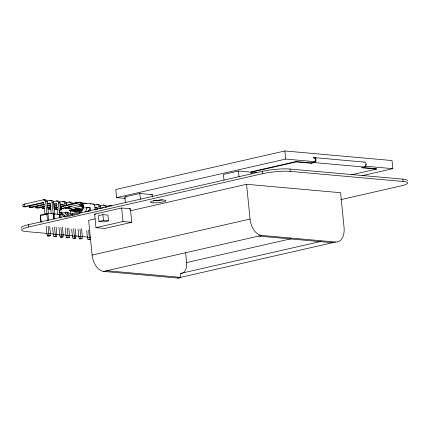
<?xml version="1.0" encoding="UTF-8"?>
<svg xmlns="http://www.w3.org/2000/svg" width="429" height="429" viewBox="0 0 429 429"><rect width="100%" height="100%" fill="white"/><g stroke="black" fill="none" stroke-linecap="round" stroke-linejoin="round"><path stroke-width="0.64" d="M72.34 215.101L72.34 215.208A0.788 0.397 -40.4 0 0 72.732 215.379L79.033 213.942A0.788 0.397 -40.4 0 0 79.885 213.229L79.912 211.744L80.202 211.674A0.981 0.756 -84.9 0 0 80.706 211.272L82.309 208.478A0.981 0.756 -84.9 0 0 82.438 207.797L81.88 205.024L83.188 204.815L83.414 207.084L82.4 207.422M53.035 214.205L54.306 213.915L59.572 214.387L59.749 217.31M46.155 226.206L46.938 234.068L47.517 235.966L48.772 236.079L50.273 235.736L50.466 233.773L49.737 226.48M52.59 227.429L53.309 234.636L53.888 236.535L55.143 236.647L56.644 236.304L56.832 234.341L56.108 227.048M58.896 227.343L59.679 235.205L60.258 237.108L61.513 237.221L63.009 236.878L63.202 234.915L62.409 226.957M65.262 227.917L66.05 235.778L66.629 237.677L67.879 237.789L69.38 237.446L69.573 235.483L68.844 228.19M71.697 229.14L72.421 236.347L72.994 238.245L74.249 238.358L75.751 238.02L75.944 236.052L75.214 228.759M78.003 229.054L78.786 236.915L79.365 238.819L80.62 238.932L82.121 238.588L82.314 236.626L81.521 228.668M70.597 213.915L69.316 213.803A0.981 0.756 -84.9 0 1 69.149 213.578L69.117 213.524A0.997 0.778 83.4 0 1 69.021 213.288L68.908 212.977A1.18 0.735 77.2 0 0 68.2 212.344L65.894 212.135A1.18 0.735 77.2 0 0 65.299 212.655L65.256 212.956A0.997 0.74 -74 0 0 65.31 213.186L65.337 213.234A0.981 0.756 -84.9 0 0 65.503 213.46L67.139 214.993M84.91 212.258L86.486 209.513A2.161 1.657 -84.9 0 0 86.83 208.322L86.905 207.733A1.18 0.735 77.2 0 1 87.5 207.212L89.806 207.416A1.18 0.735 77.2 0 1 90.514 208.054L90.642 208.65A2.161 1.657 -84.9 0 1 90.299 209.856L89.666 210.955M65.026 216.323L64.881 216.65A0.788 0.397 -40.4 0 0 65.229 217.085L71.53 215.653A0.788 0.397 -40.4 0 0 72.179 215.245L72.281 215.117M71.906 213.814L71.681 214.43A0.788 0.397 -40.4 0 0 72.072 214.602L78.373 213.165A0.788 0.397 -40.4 0 0 79.226 212.452L79.376 212.114A1.142 0.708 77.2 0 1 79.912 211.744M88.32 211.379L89.581 209.18A0.981 0.756 -84.9 0 0 89.699 208.891L89.709 208.832A0.997 0.778 83.4 0 0 89.715 208.574L89.613 208.258A1.18 0.735 77.2 0 0 88.905 207.62L86.599 207.416M41.146 222.238L40.492 215.674L46.911 214.21L47.935 213.342L53.201 213.814L53.577 218.71M53.282 214.779L54.306 213.915L54.826 219.149M59.652 215.347L60.677 214.484L62.65 214.661M81.521 204.59L81.564 204.553A1.18 0.735 77.2 0 0 81.783 204.402M61.556 207.556A2.365 1.818 -84.9 0 0 60.559 210.028L61.46 209.824A0.997 0.767 -84.9 0 1 62.098 208.494L71.697 206.306M48.413 213.213L47.287 201.941A2.515 1.931 -84.9 0 0 45.12 199.903L43.517 199.758L24.158 204.172L22.86 204.799L23.053 206.735L26.013 206.789L43.796 202.735M43.828 200.198L45.12 199.903M46.659 201.067L49.887 200.332L51.491 200.477A2.515 1.931 -84.9 0 1 53.657 202.509L54.848 214.446M53.03 201.635L57.325 200.997M44.117 204.177L30.775 207.218L29.424 207.304L29.295 206.017M47.292 203.453L50.15 203.094L51.217 213.674M29.424 207.304L32.379 207.357L44.45 204.606M47.624 203.882L50.166 203.303M59.4 202.209L62.623 201.474L64.227 201.614A2.515 1.931 -84.9 0 1 66.398 203.652L66.527 204.976M362.14 175.659L392.83 168.667L392.02 160.553L284.888 150.96L115.76 189.511L116.57 197.624L125.22 198.402M44.133 206.193L35.795 207.872L35.666 206.585M47.308 205.47L50.483 204.746M53.663 204.022L56.521 203.662L57.588 214.243M62.94 201.909L64.227 201.614M35.795 207.872L38.749 207.931L44.466 206.628M47.64 205.904L50.182 205.325M53.995 204.456L56.537 203.877M65.766 202.778L68.994 202.043L70.597 202.188A2.515 1.931 -84.9 0 1 72.715 203.904M47.324 207.486L51.137 206.617M53.679 206.038L56.853 205.314M60.028 204.59L62.725 204.032L63.106 206.295M47.662 207.92L50.837 207.196M54.011 206.472L56.553 205.893M59.728 205.169L63.54 204.301M72.136 203.346L76.432 202.708M53.695 208.06L57.507 207.191M60.049 206.612L80.003 202.102A0.788 0.547 37.6 0 1 80.974 202.601L81.188 202.96A2.365 1.818 -84.9 0 1 83.065 204.901L83.339 207.588A2.161 1.657 -84.9 0 1 83.001 209.202L81.424 211.947A2.161 1.657 -84.9 0 1 80.32 212.838L80.03 212.902M54.033 208.489L57.207 207.765M60.382 207.041L79.483 202.772A0.788 0.547 37.6 0 1 80.459 203.271A2.327 1.448 77.2 0 0 81.301 204.118A0.997 0.767 -84.9 0 1 82.17 205.105M57.524 209.207L54.901 209.583L54.708 207.652M60.065 208.628L61.336 208.338M61.481 206.88A0.788 0.547 37.6 0 0 61.25 207.647A2.327 1.448 77.2 0 0 62.098 208.494L81.301 204.118A1.18 0.735 77.2 0 0 81.66 203.995M41.034 222.276L40.315 215.079L47.935 213.342L48.654 220.538M116.57 197.624L285.698 159.073L315.642 161.754M72.657 207.974L78.839 206.564M65.589 207.867A1.18 0.735 77.2 0 1 65.208 208.279L66.028 208.392C63.503 208.692 71.075 208.692 71.289 208.365M125.413 202.729L124.834 196.938L139.838 193.517L152.375 194.637L152.568 196.573M251.174 174.094L250.986 172.163L238.444 171.037L223.439 174.458L224.018 180.255M76.282 210.736L76.357 211.508L70.088 210.945A0.788 0.488 77.2 0 1 69.509 210.13L70.619 209.872A0.788 0.488 77.2 0 0 71.198 210.693L77.467 211.256L78.309 211.063L78.234 210.29M78.309 211.063L72.04 210.5A0.788 0.488 77.2 0 1 71.461 209.684L72.571 209.432A0.788 0.488 77.2 0 0 73.15 210.248L79.419 210.811L80.261 210.618L80.185 209.845M80.261 210.618L73.992 210.054A0.788 0.488 77.2 0 1 73.413 209.239L76.367 209.148M81.585 210.119L75.944 209.609A0.788 0.488 77.2 0 1 75.365 208.794L76.475 208.542A0.788 0.488 77.2 0 0 77.054 209.357L81.44 209.749M82.282 209.561L77.89 209.164A0.788 0.488 77.2 0 1 77.311 208.349L78.421 208.097A0.788 0.488 77.2 0 0 79 208.912L82.137 209.196M61.46 209.824L60.119 209.888A0.788 0.778 -1.3 0 0 59.416 210.741L59.497 211.695A0.788 0.778 -1.3 0 0 60.355 212.393L61.69 212.141L61.728 212.516A0.981 0.756 -84.9 0 0 61.98 213.111L64.06 215.068A0.981 0.756 -84.9 0 0 64.618 215.229L64.908 215.165A1.142 0.708 77.2 0 0 64.371 215.53L64.221 215.873A0.788 0.397 -40.4 0 0 64.57 216.313L70.871 214.875A0.788 0.397 -40.4 0 0 71.52 214.468L71.841 213.83A1.142 0.708 77.2 0 1 72.383 213.46M60.795 212.35L60.832 212.72L65.267 212.832M82.438 207.797L86.873 207.904M94.176 205.116L96.756 204.526L98.359 204.671A2.515 1.931 -84.9 0 1 100.525 206.708L100.659 208.033M58.301 214.677L59.572 214.387M59.406 214.773L60.677 214.484L61.004 217.755M99.898 205.834L103.126 205.1L104.73 205.244A2.515 1.931 -84.9 0 1 106.848 206.955M76.357 211.508L76.164 211.551A0.788 0.606 -84.9 0 1 75.606 211.282M94.798 207.502L96.927 207.132L97.238 209.352M362.055 167.439L376.447 168.726L376.485 169.112L361.438 167.766L364.435 167.079A2.553 1.963 -84.9 0 0 366.135 164.125A2.553 1.963 -84.9 0 0 363.937 162.06L313.781 157.566L313.819 157.952A2.161 1.657 -84.9 0 1 315.685 159.701A2.161 1.657 -84.9 0 1 314.243 162.205L311.245 162.886L296.198 161.54L251.185 171.798L251.222 172.19L256.531 172.662M151.072 194.938L152.375 194.637M251.222 172.19L296.235 161.926L311.282 163.272L314.285 162.591L364.435 167.079L364.398 166.693M95.131 207.936L97.034 207.502M72.281 213.454L79.751 211.754M106.269 206.403L109.492 205.668L111.1 205.813A2.515 1.931 -84.9 0 1 111.851 205.834M94.814 209.524L97.356 208.944M100.531 208.221L103.389 207.861M21.482 228.035A19.648 3.041 -5.7 0 1 28.389 224.694L64.897 216.366M79.896 212.95L262.457 171.337A19.648 3.041 -5.7 0 1 289.999 169.037L402.847 179.145A19.648 3.041 -5.7 0 1 407.319 180.936M85.821 211.749L87.119 211.454M46.729 233.392L26.153 231.553A19.648 3.041 -5.7 0 1 28.62 227.011L262.687 173.654A19.648 3.041 -5.7 0 1 290.229 171.359L403.078 181.462L402.847 179.145M94.627 214.157L121.632 208.001L130.411 208.789L131.762 222.308L104.751 228.464L95.973 227.676L94.627 214.157L95.882 214.269M102.901 214.629L98.397 215.658L98.976 221.45L103.99 221.9L108.494 220.876L107.915 215.079L102.901 214.629L103.48 220.426L108.494 220.876M129.124 209.079L130.411 208.789M95.168 218.811L88.642 220.297L92.112 255.067A15.717 9.77 77.2 0 0 103.684 271.418L177.638 278.04A15.717 9.77 77.2 0 0 180.18 277.745M130.411 210.778L246.573 184.298L340.594 192.712L344.063 227.483A15.717 9.77 77.2 0 1 335.575 242.036L177.638 278.04M98.976 221.45L103.48 220.426M46.938 234.068L48.858 233.628L50.466 233.773M47.517 235.966L50.273 235.736M53.309 234.636L55.228 234.196L56.832 234.341M53.888 236.535L56.644 236.304M59.679 235.205L61.599 234.77L63.202 234.915M95.973 227.676L122.984 221.52L131.762 222.308M60.258 237.108L63.009 236.878M66.05 235.778L67.97 235.339L69.573 235.483M66.629 237.677L69.38 237.446M72.421 236.347L74.34 235.912L75.944 236.052M72.994 238.245L75.751 238.02M78.786 236.915L80.706 236.481L82.314 236.626M351.694 174.764L376.485 169.112M79.365 238.819L82.121 238.588M88.02 239.591L90.771 239.361L88.02 239.591L87.441 237.693L89.361 237.253L90.964 237.398M92.112 255.067L250.048 219.069A15.717 9.77 77.2 0 0 261.62 235.419L335.575 242.036M340.631 199.678L400.611 186.004A19.648 3.041 -5.7 0 0 403.078 181.462M103.684 271.418L261.62 235.419M181.226 273.482A11.787 7.331 77.2 0 0 186.62 262.575L290.953 238.792M321.101 241.388L180.255 273.493L180.636 277.354L106.687 270.737M87.94 211.272L88.873 211.213M23.053 206.735L26.013 206.789M42.037 207.153L42.165 208.446L44.584 208.451M48.402 207.727L48.531 209.014L50.954 209.025M83.001 203.367L83.398 203.373M68.94 204.585L69.257 204.805M44.552 208.521L42.165 208.446M50.922 209.089L48.531 209.014M57.293 209.658L54.901 209.583M61.642 212.135L60.35 212.205A0.788 0.778 -1.3 0 1 59.492 211.513M313.819 157.952L315.798 158.129M365.546 166.221L392.83 168.667M124.834 196.938L126.153 197.056M81.413 202.949L93.195 204.006M81.939 203.024L81.188 202.96L81.301 204.118M43.517 199.758A2.515 1.931 -84.9 0 1 45.683 201.796L47.287 201.941M49.887 200.332A2.515 1.931 -84.9 0 1 52.054 202.365L53.657 202.509M56.253 200.901A2.515 1.931 -84.9 0 1 58.419 202.938L60.028 203.078L60.687 209.711M62.623 201.474A2.515 1.931 -84.9 0 1 64.79 203.507L66.398 203.652M96.756 204.526A2.515 1.931 -84.9 0 1 98.922 206.564L100.525 206.708M106.36 207.228L105.293 207.132A2.515 1.931 -84.9 0 0 103.126 205.1M82.132 205.309L79.848 205.346L80.282 205.142L79.467 205.03A1.18 0.735 77.2 0 0 79.73 204.826M79.124 206.542L82.261 206.821M67.766 207.4L68.989 207.513M77.311 208.349L78.545 208.462M78.748 208.666L77.504 208.703M81.666 209.046L78.566 208.762L78.309 208.36M71.815 208.247L67.31 207.802A1.18 0.735 77.2 0 0 67.578 207.598M25.231 204.268L24.158 204.172L24.405 206.644L43.619 202.322L44.975 214.414M75.365 208.794L76.593 208.902M75.52 208.998L76.802 209.111M81.553 209.652L76.646 209.213L76.357 208.805M73.413 209.239L74.641 209.347M74.85 209.556L73.584 209.545M77.15 209.878L74.694 209.658L74.415 209.304M78.373 209.99L80.212 210.156M81.371 210.366L75.102 209.802A0.788 0.488 77.2 0 1 74.523 208.987M71.461 209.684L72.694 209.792M71.616 209.888L72.898 210.001M75.198 210.323L72.748 210.103L72.458 209.695M76.426 210.435L78.266 210.596M69.509 210.13L70.742 210.237M73.246 210.768L70.796 210.548L70.506 210.14M74.474 210.88L76.314 211.041M32.379 207.357L30.775 207.218L30.652 205.979M38.749 207.931L37.146 207.786L36.958 205.931M57.325 209.593L56.253 209.497L56.07 207.641M64.993 212.339L67.299 212.548A1.18 0.735 77.2 0 1 68.007 213.186L68.2 213.781A2.161 1.657 -84.9 0 0 68.678 214.682M258.617 236.1L332.572 242.723M50.713 233.751L53.368 233.987M56.687 234.288L60.006 234.583M62.661 234.819L65.98 235.119M69.3 235.414L72.619 235.714M75.938 236.009L79.258 236.309M81.912 236.545L87.886 237.081M82.212 203.196L81.977 202.981A0.788 0.408 15.9 0 0 80.904 202.697M40.315 215.079L40.492 215.674M363.937 162.06L363.974 162.446M314.243 162.205L314.285 162.591A2.553 1.963 -84.9 0 0 315.985 159.636A2.553 1.963 -84.9 0 0 313.781 157.566M311.245 162.886L311.282 163.272M296.198 161.54L296.235 161.926M289.999 169.037L290.229 171.359M284.888 150.96L285.698 159.073M262.457 171.337L262.687 173.654M246.573 184.298L250.048 219.069M238.444 171.037L239.023 176.834M185.634 252.713L186.62 262.575M139.838 193.517L140.417 199.313M121.632 208.001L122.984 221.52M98.922 206.564L99.12 208.553M88.631 229.96L89.516 239.248M86.722 230.486L87.441 237.693M79.982 229.183L80.867 238.476M73.611 228.614L74.496 237.907M70.276 210.821L70.522 213.288A0.981 0.756 -84.9 0 0 70.737 213.84M69.6 207.566L69.718 208.725M67.256 212.269L67.519 214.924M64.79 203.507L64.988 205.496M65.653 212.13L65.852 214.119M67.24 228.046L68.125 237.334M60.956 212.366L61.218 215.015M58.419 202.938L59.915 217.975M60.87 227.472L61.76 236.765M52.054 202.365L53.727 219.047M54.499 226.903L55.389 236.197M49.7 207.073L49.887 208.928M45.683 201.796L46.874 213.733M46.911 214.21L47.565 220.774M48.134 226.335L49.019 235.623M43.329 206.505L43.517 208.355M28.389 224.694L28.62 227.011M77.22 202.719A2.515 1.931 -84.9 0 1 77.472 202.729M75.365 202.611A2.515 1.931 -84.9 0 1 76.984 203.233M68.994 202.043A2.515 1.931 -84.9 0 1 71.16 204.075M57.861 201.045A2.515 1.931 -84.9 0 1 60.028 203.078M92.986 204.215A2.515 1.931 -84.9 0 1 93.211 204.343M90.385 203.957A2.515 1.931 -84.9 0 1 91.141 203.979M86.374 203.55A2.515 1.931 -84.9 0 0 85.618 203.528L84.014 203.389A2.515 1.931 -84.9 0 1 85.006 203.502M109.492 205.668A2.515 1.931 -84.9 0 1 110.923 206.081M64.522 216.42A2.161 1.657 -84.9 0 1 63.508 216.034L61.465 214.114A2.161 1.657 -84.9 0 1 60.832 212.72M61.771 206.976A0.788 0.547 37.6 0 1 61.996 206.21M62.457 208.371A1.18 0.735 77.2 0 1 62.098 208.494M92.97 204.011A2.365 1.818 -84.9 0 1 94.852 205.952L95.12 208.644A2.161 1.657 -84.9 0 1 94.911 210.017M59.416 210.923A0.788 0.778 -1.3 0 1 59.926 210.119M81.821 207.019A0.788 0.488 77.2 0 1 81.783 206.816M162.435 199.705A7.861 1.217 -5.7 0 1 155.271 200.547M154.644 200.568A7.861 1.217 -5.7 0 1 153.459 200.574M365.84 164.194A2.161 1.657 -84.9 0 1 365.792 165.036M365.503 165.803A2.161 1.657 -84.9 0 1 365.015 166.388M153.695 202.89A7.861 1.217 -5.7 0 0 165.98 200.804A7.861 1.217 -5.7 0 0 154.901 200.665A7.861 1.217 -5.7 0 0 153.695 202.89"/></g></svg>
